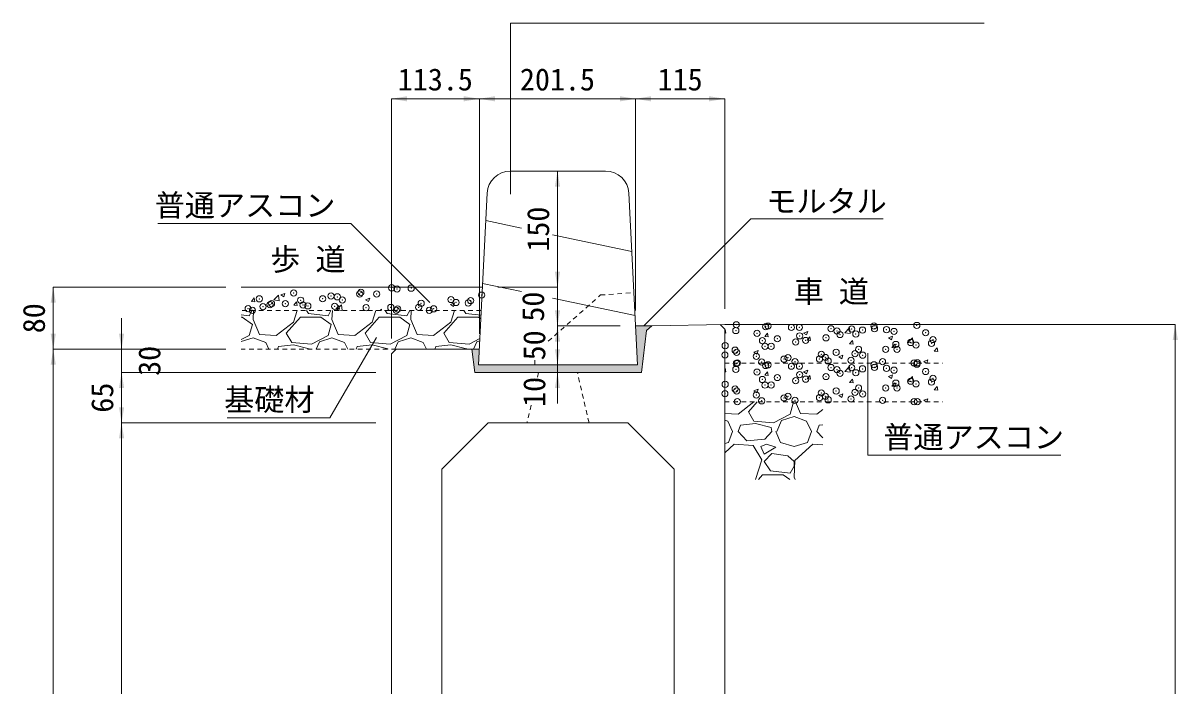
# Model space of a CAD drawing. Units: millimetres at full size; some dimension numbers follow another scale. Extents: x 6872 to 78201, y -34623 to -7860.
# Drawn here: x 38084 to 39573, y -13231 to -12375 of the extents above; entities that cross this region are included whole.
import ezdxf
from ezdxf.enums import TextEntityAlignment as Align

# ---------------------------------------------------------------- set-up
doc = ezdxf.new("R2010")
doc.units = ezdxf.units.MM
doc.header["$LTSCALE"] = 16
doc.header["$PDMODE"] = 32
doc.header["$PDSIZE"] = 8
doc.linetypes.add('USER1', pattern=[0.675, 0.375, -0.3])
for name, color, linetype, lineweight in [('0_2', 7, 'Continuous', 20), ('_0-0_', 7, 'Continuous', 20), ('寸法線', 7, 'Continuous', 9), ('本体', 7, 'USER1', 9), ('ﾊｯﾁﾝｸﾞ', 7, 'Continuous', 5)]:
    doc.layers.add(name, color=color, linetype=linetype, lineweight=lineweight)
doc.styles.add('ＭＳ ゴシック', font='')
doc.styles.get('ＭＳ ゴシック').set_extended_font_data('MS Gothic')

# ---------------------------------------------------------------- blocks, each defined once
blk = doc.blocks.new('filled_arrow')
at = {"color": 0, "linetype": 'Continuous', "lineweight": -2}
blk.add_solid([(7.5, 1.25), (0, 0), (7.5, -1.25)], dxfattribs=at)

msp = doc.modelspace()

# ---------------------------------------------------------------- hatches: boundary and pattern name
at = {"layer": 'ﾊｯﾁﾝｸﾞ'}
msp.add_hatch(color=8, dxfattribs=at).paths.add_polyline_path([(38671.15, -12816.01), (38672.15, -12796.01), (38662.4, -12796.01), (38666.15, -12826.01), (38881.15, -12826.01), (38887.91, -12771.96), (38894.65, -12765.89), (38873.65, -12765.89), (38876.15, -12816.01)])

# ---------------------------------------------------------------- linework, layer by layer
at = {"layer": '0_2'}
for p, q in [((38712.19, -12566.01), (38835.11, -12566.01)), ((38671.15, -12816.01), (38682.23, -12594.51)), ((38876.15, -12816.01), (38865.08, -12594.51)), ((38364.95, -12716.01), (38676.15, -12716.01)), ((38894.65, -12765.89), (38873.65, -12766.01)), ((38887.91, -12771.96), (38894.65, -12765.89)), ((38988.65, -12764.01), (38894.65, -12765.89)), ((38982.65, -12764.13), (38988.65, -12770.01)), ((38988.65, -12764.01), (39269.1, -12764.01)), ((38887.91, -12771.96), (38881.15, -12826.01)), ((38988.65, -12770.01), (38988.65, -13856.01)), ((38564.65, -12796.01), (38558.65, -12802.01)), ((38662.4, -12796.01), (38564.65, -12796.01)), ((38662.4, -12796.01), (38672.15, -12796.01)), ((38662.4, -12796.01), (38666.15, -12826.01)), ((38558.65, -12802.01), (38558.65, -13856.01)), ((38881.15, -12826.01), (38666.15, -12826.01)), ((38671.15, -12816.01), (38876.15, -12816.01)), ((38623.65, -12951.01), (38683.65, -12891.01)), ((38863.65, -12891.01), (38683.65, -12891.01)), ((38863.65, -12891.01), (38923.65, -12951.01)), ((38623.65, -12951.01), (38623.65, -13720.48)), ((38923.65, -13720.48), (38923.65, -12951.01))]:
    msp.add_line(p, q, dxfattribs=at)
at = {"layer": '0_2', "linetype": 'USER1'}
for p, q in [((38674.65, -12746.01), (38364.95, -12746.01)), ((38564.65, -12796.01), (38364.95, -12796.01)), ((38988.65, -12814.01), (39270.06, -12814.01)), ((38988.65, -12864.01), (39270.06, -12864.01))]:
    msp.add_line(p, q, dxfattribs=at)
at = {"layer": '0_2', "linetype": 'USER1', "lineweight": 9}
for p, q in [((38748.65, -12826.01), (38747.25, -12832.09)), ((38813.65, -12891.01), (38798.65, -12826.01)), ((38738.88, -12868.34), (38733.65, -12891.01))]:
    msp.add_line(p, q, dxfattribs=at)
at = {"layer": '0_2'}
for centre, start, end in [((38712.19, -12596.01), 90, 177.13789), ((38835.11, -12596.01), 2.8627, 90)]:
    msp.add_arc(centre, 30, start, end, dxfattribs=at)
at = {"layer": '_0-0_', "linetype": 'USER1', "lineweight": 9}
for p, q in [((38760.98, -12785.72), (38828.65, -12726.01)), ((38828.65, -12726.01), (38871.5, -12723.01)), ((38743.65, -12816.01), (38743.65, -12807.88))]:
    msp.add_line(p, q, dxfattribs=at)
at = {"layer": '寸法線'}
for p, q in [((38558.65, -12472.8), (38672.15, -12472.8)), ((38558.65, -12782.01), (38558.65, -12472.8)), ((38672.15, -12472.8), (38873.65, -12472.8)), ((38672.15, -12776.01), (38672.15, -12472.8)), ((38672.15, -12776.01), (38672.15, -12472.8)), ((38873.65, -12472.8), (38988.65, -12472.8)), ((38873.65, -12745.89), (38873.65, -12472.8)), ((38873.65, -12745.89), (38873.65, -12472.8)), ((38988.65, -12744.01), (38988.65, -12472.8)), ((38772.97, -12566.01), (38772.97, -12716.01)), ((38815.12, -12566.01), (38772.97, -12566.01)), ((38772.97, -12676.01), (38772.97, -12806.01)), ((38122.46, -12716.01), (38122.46, -12796.01)), ((38344.95, -12716.01), (38122.46, -12716.01)), ((38696.15, -12716.01), (38772.97, -12716.01)), ((38696.15, -12716.01), (38772.97, -12716.01)), ((38772.97, -12726.01), (38772.97, -12836.01)), ((38210.61, -12756.01), (38210.61, -12866.01)), ((38853.65, -12766.01), (38772.97, -12766.01)), ((38853.65, -12766.01), (38772.97, -12766.01)), ((39008.65, -12764.01), (39570.01, -12764.01)), ((39570.01, -12764.01), (39570.01, -13866.01)), ((38772.97, -12776.01), (38772.97, -12866.01)), ((38122.46, -12796.01), (38122.46, -13866.01)), ((38344.95, -12796.01), (38122.46, -12796.01)), ((38344.95, -12796.01), (38122.46, -12796.01)), ((38344.95, -12796.01), (38210.61, -12796.01)), ((38210.61, -12826.01), (38210.61, -12891.01)), ((38538.65, -12826.01), (38210.61, -12826.01)), ((38538.65, -12826.01), (38210.61, -12826.01)), ((38856.15, -12816.01), (38772.97, -12816.01)), ((38856.15, -12816.01), (38772.97, -12816.01)), ((38856.15, -12826.01), (38772.97, -12826.01)), ((38210.61, -12891.01), (38210.61, -13791.01)), ((38538.65, -12891.01), (38210.61, -12891.01)), ((38538.65, -12891.01), (38210.61, -12891.01))]:
    msp.add_line(p, q, dxfattribs=at)
for points in [[(38712.19, -12596.01), (38712.19, -12375.08), (39323.36, -12375.08)], [(38884.15, -12765.95), (39022.3, -12627.8), (39192.91, -12627.8)], [(38608.38, -12735.65), (38506.44, -12633.71), (38257.4, -12633.71)], [(38539.33, -12780.74), (38479.46, -12884.43), (38346.77, -12884.43)], [(39173.28, -12801), (39173.28, -12932.86), (39422.31, -12932.86)]]:
    msp.add_lwpolyline(points, dxfattribs=at)
at = {"layer": '本体', "linetype": 'Continuous'}
for p, q in [((38726.41, -12639.73), (38680.45, -12630.05)), ((38868.84, -12669.74), (38766.62, -12648.2)), ((38726.41, -12721.56), (38676.4, -12711.05)), ((38872.97, -12752.36), (38766.62, -12730.01))]:
    msp.add_line(p, q, dxfattribs=at)
at = {"layer": 'ﾊｯﾁﾝｸﾞ'}
for p, q in [((38378.11, -12734.24), (38381.79, -12729.87)), ((38378.11, -12734.25), (38382.67, -12734.64)), ((38382.65, -12734.65), (38381.77, -12729.87)), ((38407.17, -12732.46), (38413.11, -12726.27)), ((38407.17, -12732.45), (38413.95, -12733.5)), ((38413.95, -12733.51), (38413.11, -12726.27)), ((38415.95, -12725.94), (38421.29, -12723.9)), ((38415.95, -12725.95), (38419.74, -12728.5)), ((38419.74, -12728.5), (38421.28, -12723.9)), ((38432.77, -12739.03), (38436.44, -12734.65)), ((38437.31, -12739.43), (38436.43, -12734.65)), ((38525.46, -12732.05), (38530.8, -12730)), ((38525.46, -12732.05), (38529.25, -12734.61)), ((38529.25, -12734.61), (38530.79, -12730)), ((38634.97, -12738.15), (38640.31, -12736.1)), ((38638.76, -12740.71), (38640.3, -12736.11)), ((38364.95, -12751.53), (38375.36, -12752.77)), ((38375.36, -12752.77), (38379.12, -12746.01)), ((38381.01, -12746.01), (38380.44, -12757.85)), ((38432.26, -12760.9), (38437.03, -12746.01)), ((38432.77, -12739.03), (38437.32, -12739.43)), ((38449.08, -12746.01), (38451.56, -12749.73)), ((38451.56, -12749.73), (38476.96, -12752.77)), ((38476.96, -12752.77), (38480.72, -12746.01)), ((38482.61, -12746.01), (38482.04, -12757.85)), ((38487.42, -12743.81), (38491.1, -12739.43)), ((38487.42, -12743.81), (38491.98, -12744.21)), ((38488.49, -12745.07), (38494.56, -12746.01)), ((38488.5, -12745.07), (38494.43, -12738.89)), ((38491.96, -12744.21), (38491.08, -12739.43)), ((38495.26, -12746.01), (38494.43, -12738.89)), ((38533.86, -12760.9), (38538.63, -12746.01)), ((38544.25, -12746.01), (38545.75, -12744.21)), ((38546.07, -12746.01), (38545.74, -12744.22)), ((38550.68, -12746.01), (38553.16, -12749.73)), ((38553.16, -12749.73), (38578.56, -12752.77)), ((38578.56, -12752.77), (38582.32, -12746.01)), ((38584.21, -12746.01), (38583.64, -12757.85)), ((38634.97, -12738.15), (38638.76, -12740.71)), ((38635.46, -12760.9), (38640.23, -12746.01)), ((38652.28, -12746.01), (38654.76, -12749.73)), ((38654.76, -12749.73), (38674.35, -12752.08)), ((38364.95, -12754.81), (38366.22, -12754.81)), ((38366.22, -12754.81), (38379.43, -12763.95)), ((38379.43, -12763.95), (38375.36, -12778.17)), ((38380.44, -12757.85), (38388.57, -12777.16)), ((38409.91, -12778.17), (38432.26, -12760.9)), ((38423.12, -12775.13), (38441.4, -12754.81)), ((38441.4, -12754.81), (38467.82, -12754.81)), ((38467.82, -12754.81), (38481.03, -12763.95)), ((38481.03, -12763.95), (38476.96, -12778.17)), ((38482.04, -12757.85), (38490.17, -12777.16)), ((38511.51, -12778.17), (38533.86, -12760.9)), ((38524.72, -12775.13), (38543, -12754.81)), ((38543, -12754.81), (38569.42, -12754.81)), ((38569.42, -12754.81), (38582.63, -12763.95)), ((38582.63, -12763.95), (38578.56, -12778.17)), ((38583.64, -12757.85), (38591.77, -12777.16)), ((38613.11, -12778.17), (38635.46, -12760.9)), ((38626.32, -12775.13), (38644.6, -12754.81)), ((38644.6, -12754.81), (38671.02, -12754.81)), ((38671.02, -12754.81), (38674.11, -12756.94)), ((38375.36, -12778.17), (38364.95, -12783.63)), ((38364.95, -12786.06), (38380.44, -12781.22)), ((38380.44, -12781.22), (38396.7, -12787.32)), ((38388.57, -12777.16), (38409.91, -12778.17)), ((38430.23, -12787.32), (38423.12, -12775.13)), ((38476.96, -12778.17), (38455.63, -12789.35)), ((38465.79, -12786.3), (38482.04, -12781.22)), ((38482.04, -12781.22), (38498.3, -12787.32)), ((38490.17, -12777.16), (38511.51, -12778.17)), ((38531.83, -12787.32), (38524.72, -12775.13)), ((38578.56, -12778.17), (38557.23, -12789.35)), ((38567.39, -12786.3), (38583.64, -12781.22)), ((38583.64, -12781.22), (38599.9, -12787.32)), ((38591.77, -12777.16), (38613.11, -12778.17)), ((38633.43, -12787.32), (38626.32, -12775.13)), ((38672.85, -12782), (38658.83, -12789.35)), ((38988.65, -12771.2), (38989.38, -12770.34)), ((38988.65, -12774.97), (38990.26, -12775.11)), ((38990.25, -12775.12), (38989.37, -12770.34)), ((39040.36, -12779.5), (39044.03, -12775.12)), ((39040.36, -12779.5), (39044.91, -12779.9)), ((39044.91, -12779.9), (39044.02, -12775.12)), ((39090.43, -12775.08), (39095.76, -12773.03)), ((39090.43, -12775.09), (39094.22, -12777.64)), ((39094.22, -12777.64), (39095.76, -12773.04)), ((39095.01, -12784.28), (39098.69, -12779.9)), ((39099.56, -12784.68), (39098.68, -12779.9)), ((39143.67, -12774.67), (39149.61, -12768.48)), ((39143.67, -12774.67), (39150.45, -12775.72)), ((39150.45, -12775.72), (39149.6, -12768.48)), ((39199.94, -12781.18), (39205.27, -12779.14)), ((39199.94, -12781.19), (39203.73, -12783.74)), ((39203.73, -12783.74), (39205.27, -12779.14)), ((39224.99, -12787.28), (39230.93, -12781.1)), ((39231.77, -12788.33), (39230.93, -12781.1)), ((38396.7, -12787.32), (38400.71, -12796.01)), ((38411.6, -12796.01), (38412.96, -12792.4)), ((38432.26, -12790.37), (38412.96, -12792.4)), ((38455.63, -12789.35), (38430.23, -12787.32)), ((38452.58, -12795.45), (38432.26, -12790.37)), ((38452.69, -12796.01), (38452.58, -12795.45)), ((38461.63, -12796.01), (38465.79, -12786.3)), ((38498.3, -12787.32), (38502.31, -12796.01)), ((38513.2, -12796.01), (38514.56, -12792.4)), ((38533.86, -12790.37), (38514.56, -12792.4)), ((38557.23, -12789.35), (38531.83, -12787.32)), ((38554.18, -12795.45), (38533.86, -12790.37)), ((38554.29, -12796.01), (38554.18, -12795.45)), ((38563.23, -12796.01), (38567.39, -12786.3)), ((38599.9, -12787.32), (38603.91, -12796.01)), ((38614.8, -12796.01), (38616.16, -12792.4)), ((38635.46, -12790.37), (38616.16, -12792.4)), ((38658.83, -12789.35), (38633.43, -12787.32)), ((38655.78, -12795.45), (38635.46, -12790.37)), ((38655.89, -12796.01), (38655.78, -12795.45)), ((38664.83, -12796.01), (38668.99, -12786.3)), ((38668.99, -12786.3), (38672.7, -12785.14)), ((39095.01, -12784.28), (39099.57, -12784.68)), ((39149.67, -12789.06), (39153.34, -12784.68)), ((39149.67, -12789.06), (39154.22, -12789.46)), ((39154.22, -12789.46), (39153.34, -12784.68)), ((39204.32, -12793.84), (39208, -12789.46)), ((39204.32, -12793.84), (39208.88, -12794.24)), ((39208.87, -12794.24), (39207.99, -12789.47)), ((39224.99, -12787.28), (39231.77, -12788.33)), ((39258.98, -12798.62), (39262.65, -12794.25)), ((39263.53, -12799.02), (39262.65, -12794.25)), ((39026.4, -12799.66), (39031.74, -12797.61)), ((39026.4, -12799.66), (39030.19, -12802.22)), ((39030.19, -12802.22), (39031.74, -12797.61)), ((39135.91, -12805.76), (39141.25, -12803.71)), ((39135.91, -12805.76), (39139.7, -12808.32)), ((39139.7, -12808.32), (39141.25, -12803.72)), ((39245.42, -12811.86), (39250.76, -12809.82)), ((39245.42, -12811.87), (39248.6, -12814.01)), ((39249.35, -12814.01), (39250.76, -12809.82)), ((39258.98, -12798.62), (39263.53, -12799.02)), ((38988.65, -12821.2), (38989.38, -12820.34)), ((38988.65, -12824.97), (38990.26, -12825.11)), ((38990.25, -12825.12), (38989.37, -12820.34)), ((39040.36, -12829.5), (39044.03, -12825.12)), ((39044.91, -12829.9), (39044.02, -12825.12)), ((39090.43, -12825.08), (39095.76, -12823.03)), ((39090.43, -12825.08), (39094.22, -12827.64)), ((39094.22, -12827.64), (39095.76, -12823.04)), ((39143.67, -12824.67), (39149.61, -12818.48)), ((39143.67, -12824.67), (39150.45, -12825.72)), ((39150.45, -12825.72), (39149.6, -12818.48)), ((39040.36, -12829.5), (39044.91, -12829.9)), ((39095.01, -12834.28), (39098.69, -12829.9)), ((39095.01, -12834.28), (39099.57, -12834.68)), ((39099.56, -12834.68), (39098.68, -12829.9)), ((39149.67, -12839.06), (39153.34, -12834.68)), ((39149.67, -12839.06), (39154.22, -12839.46)), ((39154.22, -12839.46), (39153.34, -12834.68)), ((39199.94, -12831.18), (39205.27, -12829.14)), ((39199.94, -12831.19), (39203.73, -12833.74)), ((39203.73, -12833.74), (39205.27, -12829.14)), ((39204.32, -12843.84), (39208, -12839.46)), ((39208.87, -12844.24), (39207.99, -12839.47)), ((39224.99, -12837.28), (39230.93, -12831.1)), ((39224.99, -12837.28), (39231.77, -12838.33)), ((39231.77, -12838.33), (39230.93, -12831.1)), ((39026.4, -12849.66), (39031.74, -12847.61)), ((39026.4, -12849.66), (39030.19, -12852.22)), ((39030.19, -12852.22), (39031.74, -12847.61)), ((39135.91, -12855.76), (39141.25, -12853.71)), ((39135.91, -12855.76), (39139.7, -12858.32)), ((39139.7, -12858.32), (39141.25, -12853.72)), ((39204.32, -12843.84), (39208.88, -12844.24)), ((39258.98, -12848.62), (39262.65, -12844.25)), ((39258.98, -12848.62), (39263.53, -12849.02)), ((39263.53, -12849.02), (39262.65, -12844.25)), ((39006, -12879.77), (39026.4, -12864.01)), ((39019.2, -12876.73), (39030.65, -12864.01)), ((39077.12, -12865.55), (39073.05, -12879.77)), ((39074.89, -12864.01), (39077.12, -12865.55)), ((39080.05, -12864.01), (39086.26, -12878.76)), ((39245.42, -12861.86), (39250.76, -12859.82)), ((39245.42, -12861.87), (39248.6, -12864.01)), ((39249.35, -12864.01), (39250.76, -12859.82)), ((38988.65, -12878.95), (39006, -12879.77)), ((39026.32, -12888.92), (39019.2, -12876.73)), ((39073.05, -12879.77), (39051.72, -12890.95)), ((39061.88, -12887.9), (39078.13, -12882.82)), ((39078.13, -12882.82), (39094.39, -12888.92)), ((39086.26, -12878.76), (39107.6, -12879.77)), ((39107.6, -12879.77), (39115.1, -12873.97)), ((38988.65, -12887.37), (38992.79, -12888.92)), ((38992.79, -12888.92), (38998.88, -12902.13)), ((39006, -12902.13), (39009.04, -12894)), ((39028.35, -12891.97), (39009.04, -12894)), ((39051.72, -12890.95), (39026.32, -12888.92)), ((39048.67, -12897.05), (39028.35, -12891.97)), ((39049.68, -12902.13), (39048.67, -12897.05)), ((39055.78, -12902.13), (39061.88, -12887.9)), ((39094.39, -12888.92), (39100.48, -12902.13)), ((39107.6, -12902.13), (39110.64, -12894)), ((39115.1, -12893.53), (39110.64, -12894)), ((38988.65, -12917.87), (38993.8, -12916.35)), ((38993.8, -12916.35), (38998.88, -12902.13)), ((39017.17, -12914.32), (39006, -12902.13)), ((39040.54, -12912.29), (39017.17, -12914.32)), ((39049.68, -12902.13), (39040.54, -12912.29)), ((39054.76, -12902.13), (39060.86, -12916.35)), ((39060.86, -12916.35), (39078.13, -12921.43)), ((39078.13, -12921.43), (39095.4, -12916.35)), ((39095.4, -12916.35), (39100.48, -12902.13)), ((39115.1, -12910.32), (39107.6, -12902.13)), ((39000.92, -12918.38), (38988.65, -12929.58)), ((39025.3, -12920.41), (39000.92, -12918.38)), ((39036.48, -12938.7), (39025.3, -12920.41)), ((39042.57, -12918.38), (39035.46, -12921.43)), ((39035.46, -12921.43), (39039.52, -12931.59)), ((39039.52, -12931.59), (39054.76, -12922.45)), ((39049.68, -12930.57), (39039.52, -12940.73)), ((39054.76, -12922.45), (39042.57, -12918.38)), ((39070, -12933.62), (39049.68, -12930.57)), ((39102.52, -12918.38), (39079.15, -12939.72)), ((39115.1, -12919.43), (39102.52, -12918.38)), ((39028.38, -12964.02), (39036.48, -12938.7)), ((39039.52, -12940.73), (39047.65, -12952.93)), ((39078.13, -12940.73), (39070, -12933.62)), ((39079.15, -12939.72), (39078.13, -12961.05)), ((39078.13, -12946.83), (39078.13, -12940.73)), ((39032.08, -12964.02), (39037.49, -12958.01)), ((39037.49, -12958.01), (39063.91, -12958.01)), ((39047.65, -12952.93), (39073.05, -12955.97)), ((39063.91, -12958.01), (39072.59, -12964.02)), ((39073.05, -12955.97), (39078.13, -12946.83)), ((39078.13, -12961.05), (39079.38, -12964.02))]:
    msp.add_line(p, q, dxfattribs=at)
for p in [(38432.66, -12723.34), (38517.87, -12724.61), (38519.31, -12722.47), (38539.79, -12724.81), (38558.89, -12716.76), (38566, -12718.27), (38584.23, -12717.19), (38675.15, -12726.17), (38388.22, -12730.97), (38392.95, -12741.05), (38402.12, -12738.43), (38404.09, -12737.24), (38421.81, -12737.25), (38441.7, -12732.72), (38444.77, -12738.96), (38450.92, -12740.07), (38469.94, -12730.92), (38480.82, -12727.35), (38485.44, -12740.68), (38489.01, -12728.41), (38495.36, -12732.44), (38597.09, -12736.76), (38635.58, -12731.88), (38642.01, -12735.68), (38657.77, -12736.22), (38661.09, -12733.17), (38373.88, -12743.56), (38379.48, -12745.76), (38526.12, -12742.4), (38557.96, -12742.13), (38565.03, -12745.81), (38566.8, -12744.12), (38593.89, -12742.01), (38607.47, -12745.84), (38613.33, -12743.85), (39003.77, -12764.45), (39041.56, -12766.99), (39044.45, -12766.17), (39074.8, -12767.93), (39085.13, -12767.89), (39125.8, -12769.61), (39152.52, -12769.9), (39166.48, -12771.33), (39181.38, -12766.11), (39181.94, -12769.41), (39197.4, -12770.69), (39236.53, -12765.33), (39003.07, -12771.87), (39030.36, -12775.56), (39037.38, -12785.06), (39056.46, -12782.55), (39085.32, -12778.75), (39093.06, -12784.67), (39119.34, -12781.28), (39133.44, -12772.42), (39137.5, -12777.04), (39157.83, -12776.4), (39207.16, -12773.05), (39247.83, -12774.77), (39257.39, -12783.51), (38989.26, -12791.4), (39002.15, -12797.24), (39004.18, -12799.92), (39040.64, -12792.36), (39048.62, -12792.29), (39080.21, -12786.65), (39132.47, -12799.96), (39161.33, -12796.16), (39196.48, -12796.06), (39209.46, -12789.82), (39211.04, -12796.08), (39228.53, -12787.31), (39235.6, -12790.69), (39255.48, -12788.45), (38988.93, -12803.39), (39003.77, -12814.45), (39005, -12813.63), (39029.61, -12805.11), (39036.41, -12812.61), (39065.27, -12808.81), (39070.29, -12806.83), (39079.29, -12812.01), (39110.96, -12808.55), (39113.4, -12802.47), (39118.41, -12806.65), (39122.16, -12811.33), (39151.64, -12810.27), (39156.9, -12801.77), (39166.6, -12803.7), (39192.32, -12811.99), (39233, -12813.7), (39236.53, -12815.32), (39237.35, -12813.57), (39003.07, -12821.87), (39030.36, -12825.56), (39041.56, -12816.99), (39044.45, -12816.17), (39074.8, -12817.93), (39085.13, -12817.89), (39085.32, -12828.75), (39125.8, -12819.61), (39133.44, -12822.42), (39137.5, -12827.04), (39152.52, -12819.9), (39157.83, -12826.4), (39166.48, -12821.33), (39181.38, -12816.1), (39181.94, -12819.41), (39197.4, -12820.69), (39207.16, -12823.05), (39247.83, -12824.77), (38989.26, -12841.4), (39037.38, -12835.06), (39040.64, -12842.36), (39048.62, -12842.29), (39056.46, -12832.55), (39080.21, -12836.65), (39093.06, -12834.67), (39119.34, -12831.28), (39209.46, -12839.82), (39228.53, -12837.31), (39235.6, -12840.69), (39255.48, -12838.45), (39257.39, -12833.51), (38988.93, -12853.39), (39002.15, -12847.24), (39004.18, -12849.92), (39029.61, -12855.11), (39065.27, -12858.81), (39070.29, -12856.83), (39110.96, -12858.55), (39113.4, -12852.47), (39118.41, -12856.65), (39132.47, -12849.96), (39151.64, -12860.27), (39156.9, -12851.77), (39161.33, -12846.16), (39166.6, -12853.7), (39196.48, -12846.06), (39211.04, -12846.08), (39005, -12863.63), (39036.41, -12862.6), (39079.29, -12862.01), (39122.16, -12861.33), (39192.32, -12861.98), (39233, -12863.7), (39237.35, -12863.57)]:
    msp.add_point(p, dxfattribs=at)

# ---------------------------------------------------------------- block references
at = {"layer": '寸法線', "xscale": 2.67, "yscale": 2.67}
for p in [(38558.65, -12472.8), (38672.15, -12472.8), (38873.65, -12472.8)]:
    msp.add_blockref('filled_arrow', p, dxfattribs=at)
at = {"layer": '寸法線'}
for p, xscale, yscale, rotation in [((38672.15, -12472.8), 2.67, 2.67, 180), ((38873.65, -12472.8), 2.67, 2.67, 180), ((38988.65, -12472.8), 2.67, 2.67, 180), ((38772.97, -12566.01), 2.67, 2.67, 270), ((38712.19, -12596.01), 0.133, 0.133, 90), ((38772.97, -12716.01), 2.67, 2.67, 90), ((38772.97, -12716.01), 2.67, 2.67, 90), ((38122.46, -12716.01), 2.67, 2.67, 270), ((38608.38, -12735.65), 0.133, 0.133, 135), ((38772.97, -12766.01), 2.67, 2.67, 90), ((38772.97, -12766.01), 2.67, 2.67, 270), ((38884.15, -12765.95), 0.133, 0.133, 45), ((39570.01, -12764.01), 2.67, 2.67, 270), ((38122.46, -12796.01), 2.67, 2.67, 90), ((38210.61, -12796.01), 2.67, 2.67, 90), ((38539.33, -12780.74), 0.133, 0.133, 240), ((38122.46, -12796.01), 2.67, 2.67, 270), ((38772.97, -12816.01), 2.67, 2.67, 90), ((39173.28, -12801), 0.133, 0.133, 270), ((38210.61, -12826.01), 2.67, 2.67, 270), ((38210.61, -12826.01), 2.67, 2.67, 270), ((38772.97, -12826.01), 2.67, 2.67, 270), ((38210.61, -12891.01), 2.67, 2.67, 90), ((38210.61, -12891.01), 2.67, 2.67, 270)]:
    msp.add_blockref('filled_arrow', p, dxfattribs=dict(at, xscale=xscale, yscale=yscale, rotation=rotation))

# ---------------------------------------------------------------- texts
at = {"layer": '0_2', "style": 'ＭＳ ゴシック'}
for s, p in [('歩 道', (38402.53, -12702.77)), ('車 道', (39077.75, -12744.34))]:
    msp.add_text(s, height=28.48, dxfattribs=at).set_placement(p, align=Align.BOTTOM_LEFT)
at = {"layer": '寸法線', "style": 'ＭＳ ゴシック'}
for s, p in [('113.5', (38615.4, -12447.8)), ('201.5', (38772.9, -12447.8)), ('115', (38931.15, -12447.8))]:
    msp.add_text(s, height=28.48, dxfattribs=at).set_placement(p, align=Align.MIDDLE_CENTER)
for s, p in [('モルタル', (39042.3, -12590.74)), ('普通アスコン', (39193.28, -12895.18))]:
    msp.add_text(s, height=28.48, dxfattribs=at).set_placement(p, align=Align.TOP_LEFT)
for s, p in [('普通アスコン', (38486.44, -12596.04)), ('基礎材', (38459.46, -12846.76))]:
    msp.add_text(s, height=28.48, dxfattribs=at).set_placement(p, align=Align.TOP_RIGHT)
for s, p in [('150', (38747.97, -12641.01)), ('50', (38741.45, -12741.01)), ('80', (38097.46, -12756.01)), ('50', (38742.97, -12791.01)), ('30', (38246.44, -12811.01)), ('65', (38185.61, -12858.51)), ('10', (38742.97, -12851.1))]:
    msp.add_text(s, height=28.48, rotation=90, dxfattribs=at).set_placement(p, align=Align.MIDDLE_CENTER)

doc.saveas('drawing.dxf')
